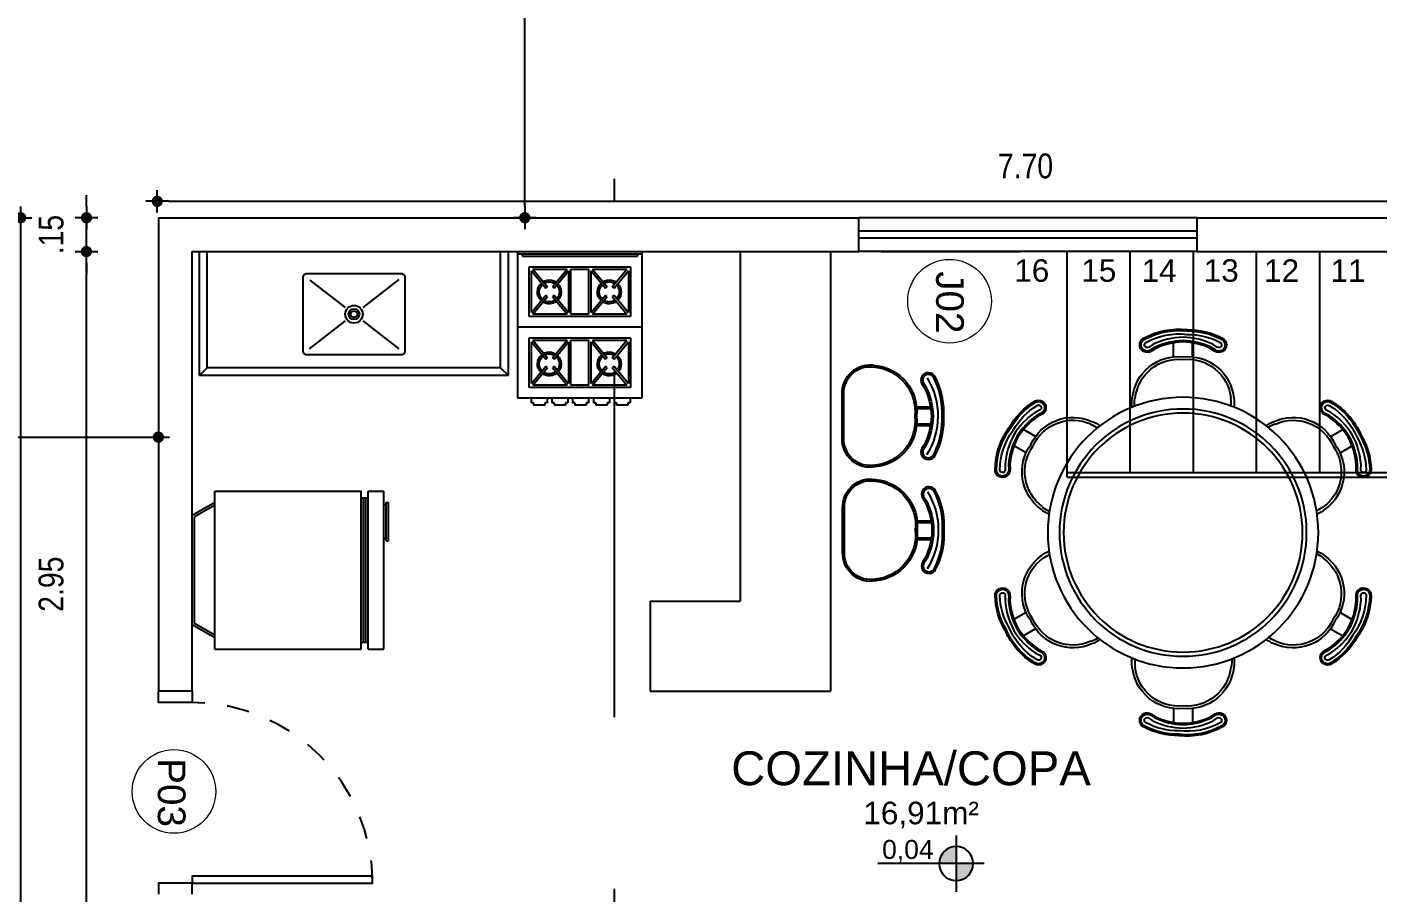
# Model space of a CAD drawing. Header units: millimetres. Extents: x 3212 to 6878, y 1640 to 3386.
# Drawn here: x 3229.87 to 3235.85, y 1665.03 to 1668.87 of the extents above; entities that cross this region are included whole.
import ezdxf
from ezdxf.enums import TextEntityAlignment as Align

# ---------------------------------------------------------------- set-up
doc = ezdxf.new("R2010")
doc.units = ezdxf.units.MM
doc.header["$LTSCALE"] = 0.8
doc.linetypes.add('DASHDOT2', pattern=[12.7, 6.35, -3.175, 0, -3.175])
doc.linetypes.add('HIDDEN2', pattern=[0.1875, 0.125, -0.0625])
for name, color, linetype in [('A-PEN-B', 5, 'Continuous'), ('A-PEN-R', 1, 'Continuous'), ('A-PEN-W', 7, 'Continuous'), ('A-PEN-Y', 2, 'Continuous'), ('COTA', 2, 'Continuous'), ('JANELAS_EXTERNO', 1, 'Continuous'), ('JANELAS_INTERNO', 2, 'Continuous'), ('MOVEIS', 7, 'Continuous'), ('NIVEIS', 1, 'Continuous'), ('PORTAS', 2, 'Continuous'), ('PROJEÇÃO', 1, 'HIDDEN2')]:
    doc.layers.add(name, color=color, linetype=linetype)
doc.layers.add('BLOCOS', color=4, linetype='Continuous', lineweight=9)
doc.layers.add('COTAS', color=53, linetype='Continuous', lineweight=9)
doc.styles.add('CARIMBO_DADOS', font='arial.ttf', dxfattribs={"height": 0.1})
doc.styles.add('F2', font='ARIALN.TTF')
doc.styles.add('REGUA80', font='arial.ttf', dxfattribs={"height": 1})
doc.styles.add('T20', font='PORT2', dxfattribs={"height": 0.2})
doc.styles.add('TEXT', font='arial.ttf')
doc.dimstyles.new('ARQUITETURA', dxfattribs={"dimtxt": 0.11, "dimasz": 0.05, "dimexe": 0.1, "dimexo": 0, "dimgap": 0.1, "dimtad": 1, "dimzin": 5, "dimdsep": 46, "dimtxsty": 'F2', "dimblk": 'COTA', "dimcen": 0, "dimse1": 1, "dimse2": 1, "dimadec": 0, "dimazin": 0, "dimtfac": 2, "dimtix": 1, "dimtmove": 2, "dimatfit": 3, "dimldrblk": 'COTA', "dimfxl": 0, "dimtolj": 1, "dimtzin": 5, "dimarcsym": 0})

# ---------------------------------------------------------------- blocks, each defined once
blk = doc.blocks.new('cotas')
at = {"layer": 'A-PEN-Y'}
h = blk.add_hatch(color=256, dxfattribs=at)
h.paths.add_polyline_path([(0.135, 0, 0.414214), (0, 0.135), (0, 0)])
h.paths.add_polyline_path([(0, 0), (-0.135, 0, 0.414214), (0, -0.135)])
at = {"layer": 'A-PEN-W'}
for p, q in [((0, 0.223), (0, -0.223)), ((-0.223, 0), (0.621, 0))]:
    blk.add_line(p, q, dxfattribs=at)
blk.add_circle((0, 0), 0.135, dxfattribs=at)
at = {"layer": 'A-PEN-W', "style": 'T20'}
blk.add_attdef('COTA', (0.167, 0.038), '', height=0.15, dxfattribs=at)
blk = doc.blocks.new('MESA2')
at = {"layer": 'MOVEIS'}
for p, q in [((-0.0418, 0.7797), (-0.0418, 0.8415)), ((0.0418, 0.7797), (0.0418, 0.8415)), ((-0.6543, 0.426), (-0.7079, 0.457)), ((0.6543, 0.426), (0.7079, 0.457)), ((-0.6961, 0.3536), (-0.7497, 0.3846)), ((0.6961, 0.3536), (0.7497, 0.3846)), ((-0.6961, -0.3536), (-0.7497, -0.3846)), ((0.6961, -0.3536), (0.7497, -0.3846)), ((-0.6543, -0.426), (-0.7079, -0.457)), ((0.6543, -0.426), (0.7079, -0.457)), ((-0.0418, -0.7797), (-0.0418, -0.8415)), ((0.0418, -0.7797), (0.0418, -0.8415))]:
    blk.add_line(p, q, dxfattribs=at)
for points in [[(0.1401, 0.8049, 1.05486), (0.175, 0.8616, 0.155268), (-0.0182, 0.9003, 0.126461), (-0.175, 0.8616, 1.05486), (-0.1401, 0.8049), (-0.123, 0.8157, -0.10861), (0, 0.8454, -0.10861), (0.123, 0.8157), (0.1426, 0.8034)], [(-0.6271, 0.5238, 1.05486), (-0.6586, 0.5823, 0.155268), (-0.7888, 0.4343, 0.126461), (-0.8336, 0.2792, 1.05486), (-0.7671, 0.2812), (-0.7679, 0.3013, -0.10861), (-0.7321, 0.4227, -0.10861), (-0.6449, 0.5144), (-0.6244, 0.5252)], [(0.7671, 0.2812, 1.05486), (0.8336, 0.2792, 0.155268), (0.7705, 0.4659, 0.126461), (0.6586, 0.5823, 1.05486), (0.6271, 0.5238), (0.6449, 0.5144, -0.10861), (0.7321, 0.4227, -0.10861), (0.7679, 0.3013), (0.767, 0.2782)], [(-0.7671, -0.2812, 1.05486), (-0.8336, -0.2792, 0.155268), (-0.7705, -0.4659, 0.126461), (-0.6586, -0.5823, 1.05486), (-0.6271, -0.5238), (-0.6449, -0.5144, -0.10861), (-0.7321, -0.4227, -0.10861), (-0.7679, -0.3013), (-0.767, -0.2782)], [(0.6271, -0.5238, 1.05486), (0.6586, -0.5823, 0.155268), (0.7888, -0.4343, 0.126461), (0.8336, -0.2792, 1.05486), (0.7671, -0.2812), (0.7679, -0.3013, -0.10861), (0.7321, -0.4227, -0.10861), (0.6449, -0.5144), (0.6244, -0.5252)], [(-0.1401, -0.8049, 1.05486), (-0.175, -0.8616, 0.155268), (0.0182, -0.9003, 0.126461), (0.175, -0.8616, 1.05486), (0.1401, -0.8049), (0.123, -0.8157, -0.10861), (0, -0.8454, -0.10861), (-0.123, -0.8157), (-0.1426, -0.8034)]]:
    blk.add_lwpolyline(points, format="xyb", dxfattribs=at)
for points in [[(0.1456, 0.8085, 1.00688), (0.1721, 0.8563, 0.155572), (-0.0179, 0.8943, 0.126733), (-0.1722, 0.8563, 1.05699), (-0.1434, 0.8099), (-0.1259, 0.8209, -0.108986), (0, 0.8514, -0.108986), (0.1259, 0.8209)], [(0.1534, 0.8216, 0.996324), (0.1648, 0.843, 0.156413), (-0.0172, 0.879, 0.127467), (-0.1649, 0.8429, 1.068465), (-0.1519, 0.8226), (-0.1334, 0.8342, -0.109896), (0, 0.8666, -0.109896), (0.1334, 0.8342)], [(-0.6273, 0.5304, 1.00688), (-0.6555, 0.5772, 0.155572), (-0.7835, 0.4316, 0.126733), (-0.8277, 0.2791, 1.05699), (-0.7731, 0.2808), (-0.7739, 0.3014, -0.108986), (-0.7373, 0.4257, -0.108986), (-0.6479, 0.5195)], [(-0.6349, 0.5436, 0.996324), (-0.6476, 0.5642, 0.156413), (-0.7699, 0.4247, 0.127467), (-0.8124, 0.2787, 1.068465), (-0.7883, 0.2798), (-0.7891, 0.3016, -0.109896), (-0.7505, 0.4333, -0.109896), (-0.6558, 0.5326)], [(0.773, 0.2781, 1.00688), (0.8277, 0.2791, 0.155572), (0.7655, 0.4627, 0.126733), (0.6555, 0.5773, 1.05699), (0.6297, 0.5291), (0.6479, 0.5195, -0.108986), (0.7373, 0.4257, -0.108986), (0.7739, 0.3014)], [(0.7882, 0.278, 0.996324), (0.8124, 0.2788, 0.156413), (0.7527, 0.4544, 0.127467), (0.6475, 0.5643, 1.068465), (0.6364, 0.5428), (0.6558, 0.5326, -0.109896), (0.7505, 0.4333, -0.109896), (0.7891, 0.3016)], [(-0.773, -0.2781, 1.00688), (-0.8277, -0.2791, 0.155572), (-0.7655, -0.4627, 0.126733), (-0.6555, -0.5773, 1.05699), (-0.6297, -0.5291), (-0.6479, -0.5195, -0.108986), (-0.7373, -0.4257, -0.108986), (-0.7739, -0.3014)], [(-0.7882, -0.278, 0.996324), (-0.8124, -0.2788, 0.156413), (-0.7527, -0.4544, 0.127467), (-0.6475, -0.5643, 1.068465), (-0.6364, -0.5428), (-0.6558, -0.5326, -0.109896), (-0.7505, -0.4333, -0.109896), (-0.7891, -0.3016)], [(0.6273, -0.5304, 1.00688), (0.6555, -0.5772, 0.155572), (0.7835, -0.4316, 0.126733), (0.8277, -0.2791, 1.05699), (0.7731, -0.2808), (0.7739, -0.3014, -0.108986), (0.7373, -0.4257, -0.108986), (0.6479, -0.5195)], [(0.6349, -0.5436, 0.996324), (0.6476, -0.5642, 0.156413), (0.7699, -0.4247, 0.127467), (0.8124, -0.2787, 1.068465), (0.7883, -0.2798), (0.7891, -0.3016, -0.109896), (0.7505, -0.4333, -0.109896), (0.6558, -0.5326)], [(-0.1456, -0.8085, 1.00688), (-0.1721, -0.8563, 0.155572), (0.0179, -0.8943, 0.126733), (0.1722, -0.8563, 1.05699), (0.1434, -0.8099), (0.1259, -0.8209, -0.108986), (0, -0.8514, -0.108986), (-0.1259, -0.8209)], [(-0.1534, -0.8216, 0.996324), (-0.1648, -0.843, 0.156413), (0.0172, -0.879, 0.127467), (0.1649, -0.8429, 1.068465), (0.1519, -0.8226), (0.1334, -0.8342, -0.109896), (0, -0.8666, -0.109896), (-0.1334, -0.8342)]]:
    blk.add_lwpolyline(points, format="xyb", close=True, dxfattribs=at)
for radius in [0.6, 0.5481, 0.5297]:
    blk.add_circle((0, 0), radius, dxfattribs=at)
for centre, radius, start, end in [((-0.0213, 0.576), 0.2047, 84.01851, 174.18906), ((0.0213, 0.576), 0.2047, 5.81094, 95.98149), ((-0.0197, 0.5751), 0.1939, 84.38193, 173.9852), ((0.019, 0.5747), 0.1944, 6.1053, 95.8465), ((-0.1025, 0.574), 0.1246, 169.51205, 188.36322), ((-0.1025, 0.574), 0.1101, 169.51205, 188.36322), ((0.1025, 0.574), 0.1134, 351.63678, 10.48795), ((0.1025, 0.574), 0.1246, 351.63678, 10.48795), ((-0.4881, 0.3065), 0.2047, 65.81094, 155.98149), ((-0.4882, 0.3039), 0.1944, 66.1053, 155.8465), ((-0.4459, 0.3758), 0.1134, 51.63678, 70.48795), ((-0.4459, 0.3758), 0.1246, 51.63678, 70.48795), ((0.4459, 0.3758), 0.1246, 109.51205, 128.36322), ((0.4459, 0.3758), 0.1101, 109.51205, 128.36322), ((0.4881, 0.3065), 0.2047, 24.01851, 114.18906), ((0.4882, 0.3047), 0.1939, 24.38193, 113.9852), ((-0.5095, 0.2695), 0.2047, 144.01851, 234.18906), ((-0.5079, 0.2705), 0.1939, 144.38193, 233.9852), ((0.5073, 0.2709), 0.1944, 306.1053, 35.8465), ((0.5095, 0.2695), 0.2047, 305.81094, 35.98149), ((-0.5484, 0.1982), 0.1246, 229.51205, 248.36322), ((-0.5484, 0.1982), 0.1101, 229.51205, 248.36322), ((0.5484, 0.1982), 0.1134, 291.63678, 310.48795), ((0.5484, 0.1982), 0.1246, 291.63678, 310.48795), ((-0.5095, -0.2695), 0.2047, 125.81094, 215.98149), ((-0.5073, -0.2709), 0.1944, 126.1053, 215.8465), ((-0.5484, -0.1982), 0.1246, 111.63678, 130.48795), ((-0.5484, -0.1982), 0.1134, 111.63678, 130.48795), ((0.5484, -0.1982), 0.1101, 49.51205, 68.36322), ((0.5484, -0.1982), 0.1246, 49.51205, 68.36322), ((0.5079, -0.2705), 0.1939, 324.38193, 53.9852), ((0.5095, -0.2695), 0.2047, 324.01851, 54.18906), ((-0.4881, -0.3065), 0.2047, 204.01851, 294.18906), ((-0.4882, -0.3047), 0.1939, 204.38193, 293.9852), ((0.4881, -0.3065), 0.2047, 245.81094, 335.98149), ((0.4882, -0.3039), 0.1944, 246.1053, 335.8465), ((-0.4459, -0.3758), 0.1101, 289.51205, 308.36322), ((-0.4459, -0.3758), 0.1246, 289.51205, 308.36322), ((0.4459, -0.3758), 0.1246, 231.63678, 250.48795), ((0.4459, -0.3758), 0.1134, 231.63678, 250.48795), ((-0.1025, -0.574), 0.1246, 171.63678, 190.48795), ((-0.0213, -0.576), 0.2047, 185.81094, 275.98149), ((-0.1025, -0.574), 0.1134, 171.63678, 190.48795), ((-0.019, -0.5747), 0.1944, 186.1053, 275.8465), ((0.0213, -0.576), 0.2047, 264.01851, 354.18906), ((0.0197, -0.5751), 0.1939, 264.38193, 353.9852), ((0.1025, -0.574), 0.1101, 349.51205, 8.36322), ((0.1025, -0.574), 0.1246, 349.51205, 8.36322)]:
    blk.add_arc(centre, radius, start, end, dxfattribs=at)
blk = doc.blocks.new('CADEIRA1')
at = {"layer": 'MOVEIS'}
for p, q in [((-0.0418, 0.1206), (-0.0418, 0.0587)), ((-0.0343, 0.1206), (-0.0343, 0.0587)), ((0.0338, 0.1206), (0.0338, 0.0587)), ((0.0418, 0.1206), (0.0418, 0.0587))]:
    blk.add_line(p, q, dxfattribs=at)
for points in [[(-0.225, 0.3036, 0.415086), (0, 0.1207, 0.415086), (0.225, 0.3036, 0.481436), (0.0974, 0.4507), (-0.0974, 0.4507, 0.481436)], [(-0.2173, 0.3047, 0.416783), (0, 0.1285, 0.416783), (0.2173, 0.3047, 0.482687), (0.0976, 0.4429), (-0.0976, 0.4429, 0.482687)], [(0, 0.0076), (-0.0183, 0.0076, -0.126472), (-0.1714, 0.0454, -1.005346), (-0.1465, 0.0903), (-0.1267, 0.0779, 0.10909), (0, 0.0472, 0.10909), (0.1267, 0.0779), (0.1465, 0.0903, -1.005346), (0.1714, 0.0454, -0.126472), (0.0183, 0.0076)]]:
    blk.add_lwpolyline(points, format="xyb", close=True, dxfattribs=at)
blk.add_lwpolyline([(0.0176, 0), (-0.0182, 0, -0.126461), (-0.175, 0.0387, -1.008866), (-0.1426, 0.0969), (-0.123, 0.0846, 0.10861), (0, 0.0549, 0.10861), (0.123, 0.0846), (0.1426, 0.0969, -1.008866), (0.175, 0.0387, -0.126461), (0.0182, 0), (-0.0176, 0)], format="xyb", dxfattribs=at)
blk.add_arc((-0.0005, 0.349), 0.3226, 238.46014, 302.25897, dxfattribs=at)
blk = doc.blocks.new('GELADEIR')
at = {"layer": 'MOVEIS'}
for p, q in [((-0.3, -0.1), (-0.2423, 0)), ((0.2423, 0), (-0.2423, 0)), ((0.3, -0.1), (0.2423, 0)), ((-0.2885, -0.1), (-0.2365, -0.01)), ((0.2365, -0.01), (-0.2365, -0.01)), ((0.2885, -0.1), (0.2365, -0.01)), ((-0.35, -0.1), (-0.35, -0.75)), ((0.35, -0.1), (-0.35, -0.1)), ((0.35, -0.1), (0.35, -0.75)), ((0.35, -0.75), (-0.35, -0.75)), ((-0.32, -0.75), (-0.32, -0.78)), ((0.32, -0.76), (-0.32, -0.76)), ((0.32, -0.77), (-0.32, -0.77)), ((0.32, -0.75), (0.32, -0.78)), ((0.35, -0.78), (-0.35, -0.78)), ((-0.35, -0.78), (-0.35, -0.85)), ((0.35, -0.78), (0.35, -0.85)), ((0.35, -0.85), (-0.35, -0.85)), ((-0.3, -0.86), (-0.3, -0.87)), ((-0.13, -0.86), (-0.3, -0.86)), ((-0.13, -0.87), (-0.3, -0.87)), ((-0.29, -0.85), (-0.29, -0.86)), ((-0.14, -0.85), (-0.14, -0.86)), ((-0.13, -0.86), (-0.13, -0.87))]:
    blk.add_line(p, q, dxfattribs=at)
blk = doc.blocks.new('FOGAO4')
at = {"layer": 'MOVEIS'}
for p, q in [((0, 0), (0, -0.65)), ((0.55, 0), (0, 0)), ((0.55, -0.65), (0.55, 0)), ((0.55, -0.01), (0, -0.01)), ((0.02, -0.01), (0.02, -0.02)), ((0.53, -0.02), (0.02, -0.02)), ((0.53, -0.02), (0.53, -0.01)), ((0.05, -0.0675), (0.05, -0.2875)), ((0.5, -0.0675), (0.05, -0.0675)), ((0.06, -0.0854), (0.06, -0.2696)), ((0.1235, -0.1623), (0.06, -0.0854)), ((0.1312, -0.156), (0.0665, -0.0775)), ((0.2185, -0.0775), (0.0665, -0.0775)), ((0.2185, -0.0775), (0.1538, -0.156)), ((0.225, -0.0854), (0.1615, -0.1623)), ((0.225, -0.2696), (0.225, -0.0854)), ((0.235, -0.2775), (0.235, -0.0775)), ((0.315, -0.0775), (0.235, -0.0775)), ((0.315, -0.2775), (0.315, -0.0775)), ((0.325, -0.0854), (0.325, -0.2696)), ((0.3885, -0.1623), (0.325, -0.0854)), ((0.3962, -0.156), (0.3315, -0.0775)), ((0.4835, -0.0775), (0.3315, -0.0775)), ((0.4835, -0.0775), (0.4188, -0.156)), ((0.49, -0.0854), (0.4265, -0.1623)), ((0.49, -0.2696), (0.49, -0.0854)), ((0.5, -0.2875), (0.5, -0.0675)), ((0.1235, -0.1927), (0.06, -0.2696)), ((0.1312, -0.199), (0.0665, -0.2775)), ((0.2185, -0.2775), (0.1538, -0.199)), ((0.225, -0.2696), (0.1615, -0.1927)), ((0.3885, -0.1927), (0.325, -0.2696)), ((0.3962, -0.199), (0.3315, -0.2775)), ((0.4835, -0.2775), (0.4188, -0.199)), ((0.49, -0.2696), (0.4265, -0.1927)), ((0.05, -0.2875), (0.5, -0.2875)), ((0.0665, -0.2775), (0.2185, -0.2775)), ((0.235, -0.2775), (0.315, -0.2775)), ((0.3315, -0.2775), (0.4835, -0.2775)), ((0, -0.335), (0.55, -0.335)), ((0.5, -0.3825), (0.05, -0.3825)), ((0.05, -0.3825), (0.05, -0.6025)), ((0.1235, -0.4773), (0.06, -0.4004)), ((0.06, -0.4004), (0.06, -0.5846)), ((0.1312, -0.471), (0.0665, -0.3925)), ((0.2185, -0.3925), (0.0665, -0.3925)), ((0.2185, -0.3925), (0.1538, -0.471)), ((0.225, -0.4004), (0.1615, -0.4773)), ((0.225, -0.5846), (0.225, -0.4004)), ((0.315, -0.3925), (0.235, -0.3925)), ((0.235, -0.5925), (0.235, -0.3925)), ((0.315, -0.5925), (0.315, -0.3925)), ((0.3885, -0.4773), (0.325, -0.4004)), ((0.325, -0.4004), (0.325, -0.5846)), ((0.3962, -0.471), (0.3315, -0.3925)), ((0.4835, -0.3925), (0.3315, -0.3925)), ((0.4835, -0.3925), (0.4188, -0.471)), ((0.49, -0.4004), (0.4265, -0.4773)), ((0.49, -0.5846), (0.49, -0.4004)), ((0.5, -0.6025), (0.5, -0.3825)), ((0.1235, -0.5077), (0.06, -0.5846)), ((0.1312, -0.514), (0.0665, -0.5925)), ((0.2185, -0.5925), (0.1538, -0.514)), ((0.225, -0.5846), (0.1615, -0.5077)), ((0.3885, -0.5077), (0.325, -0.5846)), ((0.3962, -0.514), (0.3315, -0.5925)), ((0.4835, -0.5925), (0.4188, -0.514)), ((0.49, -0.5846), (0.4265, -0.5077)), ((0.0665, -0.5925), (0.2185, -0.5925)), ((0.235, -0.5925), (0.315, -0.5925)), ((0.3315, -0.5925), (0.4835, -0.5925)), ((0, -0.65), (0.55, -0.65)), ((0.05, -0.6025), (0.5, -0.6025)), ((0.0526, -0.651), (0.0526, -0.671)), ((0.1226, -0.651), (0.1226, -0.671)), ((0.1441, -0.651), (0.1441, -0.671)), ((0.2141, -0.651), (0.2141, -0.671)), ((0.2375, -0.651), (0.2375, -0.671)), ((0.3075, -0.651), (0.3075, -0.671)), ((0.3289, -0.651), (0.3289, -0.671)), ((0.3989, -0.651), (0.3989, -0.671)), ((0.4204, -0.651), (0.4204, -0.671)), ((0.4904, -0.651), (0.4904, -0.671)), ((0.0526, -0.671), (0.0626, -0.671)), ((0.0626, -0.671), (0.0626, -0.681)), ((0.0626, -0.681), (0.1126, -0.681)), ((0.1126, -0.671), (0.1126, -0.681)), ((0.1126, -0.671), (0.1226, -0.671)), ((0.1441, -0.671), (0.1541, -0.671)), ((0.1541, -0.671), (0.1541, -0.681)), ((0.1541, -0.681), (0.2041, -0.681)), ((0.2041, -0.671), (0.2141, -0.671)), ((0.2041, -0.671), (0.2041, -0.681)), ((0.2375, -0.671), (0.2475, -0.671)), ((0.2475, -0.671), (0.2475, -0.681)), ((0.2475, -0.681), (0.2975, -0.681)), ((0.2975, -0.671), (0.3075, -0.671)), ((0.2975, -0.671), (0.2975, -0.681)), ((0.3289, -0.671), (0.3389, -0.671)), ((0.3389, -0.671), (0.3389, -0.681)), ((0.3389, -0.681), (0.3889, -0.681)), ((0.3889, -0.671), (0.3989, -0.671)), ((0.3889, -0.671), (0.3889, -0.681)), ((0.4204, -0.671), (0.4304, -0.671)), ((0.4304, -0.671), (0.4304, -0.681)), ((0.4304, -0.681), (0.4804, -0.681)), ((0.4804, -0.671), (0.4904, -0.671)), ((0.4804, -0.671), (0.4804, -0.681))]:
    blk.add_line(p, q, dxfattribs=at)
for centre in [(0.0959, -0.169), (0.0959, -0.1816), (0.0996, -0.1574), (0.1067, -0.1476), (0.1275, -0.133), (0.1401, -0.1299), (0.1517, -0.1299), (0.1649, -0.1336), (0.185, -0.151), (0.1911, -0.1625), (0.1935, -0.1751), (0.3618, -0.169), (0.3618, -0.1816), (0.3656, -0.1574), (0.3727, -0.1476), (0.3935, -0.133), (0.406, -0.1299), (0.4176, -0.1299), (0.4309, -0.1336), (0.4509, -0.151), (0.4571, -0.1625), (0.4595, -0.1751), (0.0976, -0.1931), (0.102, -0.204), (0.1197, -0.221), (0.1302, -0.2261), (0.1431, -0.2275), (0.1554, -0.2268), (0.1663, -0.2231), (0.1819, -0.2105), (0.1894, -0.1996), (0.1932, -0.188), (0.3635, -0.1931), (0.3679, -0.204), (0.3856, -0.221), (0.3962, -0.2261), (0.4091, -0.2275), (0.4214, -0.2268), (0.4322, -0.2231), (0.4479, -0.2105), (0.4554, -0.1996), (0.4591, -0.188), (0.0996, -0.4768), (0.1067, -0.467), (0.1275, -0.4524), (0.1401, -0.4493), (0.1517, -0.4493), (0.1649, -0.453), (0.185, -0.4704), (0.3656, -0.4768), (0.3727, -0.467), (0.3935, -0.4524), (0.406, -0.4493), (0.4176, -0.4493), (0.4309, -0.453), (0.4509, -0.4704), (0.0959, -0.4884), (0.0959, -0.501), (0.0976, -0.5125), (0.102, -0.5234), (0.1197, -0.5404), (0.1819, -0.5299), (0.1894, -0.519), (0.1911, -0.4819), (0.1932, -0.5074), (0.1935, -0.4945), (0.3618, -0.4884), (0.3618, -0.501), (0.3635, -0.5125), (0.3679, -0.5234), (0.3856, -0.5404), (0.4479, -0.5299), (0.4554, -0.519), (0.4571, -0.4819), (0.4591, -0.5074), (0.4595, -0.4945), (0.1302, -0.5455), (0.1431, -0.5469), (0.1554, -0.5462), (0.1663, -0.5425), (0.3962, -0.5455), (0.4091, -0.5469), (0.4214, -0.5462), (0.4322, -0.5425)]:
    blk.add_circle(centre, 0.00272, dxfattribs=at)
for centre, radius, start, end in [((0.1447, -0.179), 0.0526, 135.76349, 222.10912), ((0.1447, -0.179), 0.0445, 136.90402, 220.5735), ((0.1447, -0.179), 0.0526, 58.84562, 124.84584), ((0.1447, -0.179), 0.0445, 60.38124, 123.99307), ((0.1425, -0.1775), 0.0243, 117.65303, 141.39223), ((0.1425, -0.1775), 0.0243, 38.60777, 62.34697), ((0.1447, -0.179), 0.0445, 315.05219, 47.44862), ((0.1447, -0.179), 0.0526, 314.19942, 47.91492), ((0.4106, -0.179), 0.0526, 135.76349, 222.10912), ((0.4106, -0.179), 0.0445, 136.90402, 220.5735), ((0.4106, -0.179), 0.0526, 58.84562, 124.84584), ((0.4106, -0.179), 0.0445, 60.38124, 123.99307), ((0.4075, -0.1775), 0.0243, 117.65303, 141.39223), ((0.4075, -0.1775), 0.0243, 38.60777, 62.34697), ((0.4106, -0.179), 0.0445, 315.05219, 47.44862), ((0.4106, -0.179), 0.0526, 314.19942, 47.91492), ((0.1447, -0.179), 0.0526, 233.03982, 303.28177), ((0.1447, -0.179), 0.0445, 233.50612, 302.14124), ((0.1425, -0.1775), 0.0243, 218.60777, 242.34697), ((0.1425, -0.1775), 0.0243, 297.65303, 321.39223), ((0.4106, -0.179), 0.0526, 233.03982, 303.28177), ((0.4106, -0.179), 0.0445, 233.50612, 302.14124), ((0.4075, -0.1775), 0.0243, 218.60777, 242.34697), ((0.4075, -0.1775), 0.0243, 297.65303, 321.39223), ((0.1447, -0.4984), 0.0526, 135.76349, 222.10912), ((0.1447, -0.4984), 0.0445, 136.90402, 220.5735), ((0.1447, -0.4984), 0.0526, 58.84562, 124.84584), ((0.1447, -0.4984), 0.0445, 60.38124, 123.99307), ((0.1425, -0.4925), 0.0243, 117.65303, 141.39223), ((0.1425, -0.4925), 0.0243, 38.60777, 62.34697), ((0.1447, -0.4984), 0.0445, 315.05219, 47.44862), ((0.1447, -0.4984), 0.0526, 314.19942, 47.91492), ((0.4106, -0.4984), 0.0526, 135.76349, 222.10912), ((0.4106, -0.4984), 0.0445, 136.90402, 220.5735), ((0.4106, -0.4984), 0.0526, 58.84562, 124.84584), ((0.4106, -0.4984), 0.0445, 60.38124, 123.99307), ((0.4075, -0.4925), 0.0243, 117.65303, 141.39223), ((0.4075, -0.4925), 0.0243, 38.60777, 62.34697), ((0.4106, -0.4984), 0.0445, 315.05219, 47.44862), ((0.4106, -0.4984), 0.0526, 314.19942, 47.91492), ((0.1447, -0.4984), 0.0445, 233.50612, 302.14124), ((0.1425, -0.4925), 0.0243, 218.60777, 242.34697), ((0.1425, -0.4925), 0.0243, 297.65303, 321.39223), ((0.4106, -0.4984), 0.0445, 233.50612, 302.14124), ((0.4075, -0.4925), 0.0243, 218.60777, 242.34697), ((0.4075, -0.4925), 0.0243, 297.65303, 321.39223), ((0.1447, -0.4984), 0.0526, 233.03982, 303.28177), ((0.4106, -0.4984), 0.0526, 233.03982, 303.28177)]:
    blk.add_arc(centre, radius, start, end, dxfattribs=at)
blk = doc.blocks.new('COTA')
at = {"layer": 'COTA'}
for p, q in [((-1, 0), (1, 0)), ((0, 1), (0, -1))]:
    blk.add_line(p, q, dxfattribs=at)
at = {"layer": 'COTA', "const_width": 0.5}
blk.add_lwpolyline([(-0.25, 0, 1), (0.25, 0, 1)], format="xyb", close=True, dxfattribs=at)
blk = doc.blocks.new('*D74')
at = {"layer": 'COTAS', "color": 0, "lineweight": -2, "transparency": 16777216}
blk.add_line((3232.0747, 1668.0706), (3232.0747, 1681.9706), dxfattribs=at)
at = {"layer": 'Defpoints', "color": 0, "transparency": 16777216}
for p in [(3231.4012, 1682.0206), (3232.0747, 1682.0206), (3230.4012, 1668.0206)]:
    blk.add_point(p, dxfattribs=at)
at = {"layer": 'COTAS', "color": 0, "lineweight": -2, "transparency": 16777216, "xscale": 0.05, "yscale": 0.05, "zscale": 0.05}
for p, rotation in [((3232.0747, 1682.0206), 90), ((3232.0747, 1668.0206), 270)]:
    blk.add_blockref('COTA', p, dxfattribs=dict(at, rotation=rotation))
at = {"layer": 'COTAS', "color": 0, "transparency": 16777216, "insert": (3231.9186, 1675.0206), "char_height": 0.11, "attachment_point": 5, "rotation": 90, "style": 'F2'}
blk.add_mtext('\\A1;14.00', dxfattribs=at)
blk = doc.blocks.new('*D76')
at = {"layer": 'COTAS', "color": 0, "lineweight": -2, "transparency": 16777216}
blk.add_line((3230.4947, 1668.0934), (3238.0947, 1668.0934), dxfattribs=at)
at = {"layer": 'Defpoints', "color": 0, "transparency": 16777216}
for p in [(3230.4447, 1668.0934), (3238.1447, 1668.0934), (3238.1447, 1668.0934)]:
    blk.add_point(p, dxfattribs=at)
at = {"layer": 'COTAS', "color": 0, "lineweight": -2, "transparency": 16777216, "xscale": 0.05, "yscale": 0.05, "zscale": 0.05, "rotation": 180}
blk.add_blockref('COTA', (3230.4447, 1668.0934), dxfattribs=at)
at = {"layer": 'COTAS', "color": 0, "lineweight": -2, "transparency": 16777216, "xscale": 0.05, "yscale": 0.05, "zscale": 0.05}
blk.add_blockref('COTA', (3238.1447, 1668.0934), dxfattribs=at)
at = {"layer": 'COTAS', "color": 0, "transparency": 16777216, "insert": (3234.2947, 1668.2496), "char_height": 0.11, "attachment_point": 5, "style": 'F2'}
blk.add_mtext('\\A1;7.70', dxfattribs=at)
blk = doc.blocks.new('*D104')
at = {"layer": 'COTAS', "color": 0, "lineweight": -2, "transparency": 16777216}
blk.add_line((3227.4996, 1667.0478), (3230.3996, 1667.0478), dxfattribs=at)
at = {"layer": 'Defpoints', "color": 0, "transparency": 16777216}
for p in [(3227.4496, 1667.1963), (3230.4496, 1667.1963), (3230.4496, 1667.0478)]:
    blk.add_point(p, dxfattribs=at)
at = {"layer": 'COTAS', "color": 0, "lineweight": -2, "transparency": 16777216, "xscale": 0.05, "yscale": 0.05, "zscale": 0.05, "rotation": 180}
blk.add_blockref('COTA', (3227.4496, 1667.0478), dxfattribs=at)
at = {"layer": 'COTAS', "color": 0, "lineweight": -2, "transparency": 16777216, "xscale": 0.05, "yscale": 0.05, "zscale": 0.05}
blk.add_blockref('COTA', (3230.4496, 1667.0478), dxfattribs=at)
at = {"layer": 'COTAS', "color": 0, "transparency": 16777216, "insert": (3228.9496, 1667.204), "char_height": 0.11, "attachment_point": 5, "style": 'F2'}
blk.add_mtext('\\A1;3.00', dxfattribs=at)
blk = doc.blocks.new('*D111')
at = {"layer": 'COTAS', "color": 0, "lineweight": -2, "transparency": 16777216}
blk.add_line((3230.1305, 1664.9706), (3230.1305, 1667.8206), dxfattribs=at)
at = {"layer": 'Defpoints', "color": 0, "transparency": 16777216}
for p in [(3230.1305, 1667.8706), (3230.5889, 1667.8706), (3230.5889, 1664.9206)]:
    blk.add_point(p, dxfattribs=at)
at = {"layer": 'COTAS', "color": 0, "lineweight": -2, "transparency": 16777216, "xscale": 0.05, "yscale": 0.05, "zscale": 0.05}
for p, rotation in [((3230.1305, 1667.8706), 90), ((3230.1305, 1664.9206), 270)]:
    blk.add_blockref('COTA', p, dxfattribs=dict(at, rotation=rotation))
at = {"layer": 'COTAS', "color": 0, "transparency": 16777216, "insert": (3229.9743, 1666.3956), "char_height": 0.11, "attachment_point": 5, "rotation": 90, "style": 'F2'}
blk.add_mtext('\\A1;2.95', dxfattribs=at)
blk = doc.blocks.new('*D112')
at = {"layer": 'COTAS', "color": 0, "lineweight": -2, "transparency": 16777216}
for p, q in [((3230.1305, 1668.0706), (3230.1305, 1668.1206)), ((3230.1305, 1667.8706), (3230.1305, 1668.0206)), ((3230.1305, 1667.8206), (3230.1305, 1667.7706))]:
    blk.add_line(p, q, dxfattribs=at)
at = {"layer": 'Defpoints', "color": 0, "transparency": 16777216}
for p in [(3230.1305, 1668.0206), (3230.5889, 1668.0206), (3230.5889, 1667.8706)]:
    blk.add_point(p, dxfattribs=at)
at = {"layer": 'COTAS', "color": 0, "lineweight": -2, "transparency": 16777216, "xscale": 0.05, "yscale": 0.05, "zscale": 0.05}
for p, rotation in [((3230.1305, 1668.0206), 270), ((3230.1305, 1667.8706), 90)]:
    blk.add_blockref('COTA', p, dxfattribs=dict(at, rotation=rotation))
at = {"layer": 'COTAS', "color": 0, "transparency": 16777216, "insert": (3229.9743, 1667.9456), "char_height": 0.11, "attachment_point": 5, "rotation": 90, "style": 'F2'}
blk.add_mtext('\\A1;.15', dxfattribs=at)
blk = doc.blocks.new('*D300')
at = {"layer": 'COTAS', "color": 0, "lineweight": -2, "transparency": 16777216}
blk.add_line((3229.839, 1652.2207), (3229.839, 1667.9706), dxfattribs=at)
at = {"layer": 'Defpoints', "color": 0, "transparency": 16777216}
for p in [(3229.839, 1668.0206), (3230.496, 1668.0206), (3234.4485, 1652.1707)]:
    blk.add_point(p, dxfattribs=at)
at = {"layer": 'COTAS', "color": 0, "lineweight": -2, "transparency": 16777216, "xscale": 0.05, "yscale": 0.05, "zscale": 0.05}
for p, rotation in [((3229.839, 1668.0206), 90), ((3229.839, 1652.1707), 270)]:
    blk.add_blockref('COTA', p, dxfattribs=dict(at, rotation=rotation))
at = {"layer": 'COTAS', "color": 0, "transparency": 16777216, "insert": (3229.6828, 1660.0956), "char_height": 0.11, "attachment_point": 5, "rotation": 90, "style": 'F2'}
blk.add_mtext('\\A1;15.85', dxfattribs=at)

msp = doc.modelspace()

# ---------------------------------------------------------------- linework, layer by layer
for p, q in [((3230.6316, 1667.3206), (3230.6316, 1667.8706)), ((3230.6666, 1667.3556), (3230.6666, 1667.8706)), ((3231.9666, 1667.3556), (3231.9666, 1667.8706)), ((3232.0016, 1667.3206), (3232.0016, 1667.8706)), ((3233.0298, 1667.8706), (3233.0298, 1666.3206)), ((3233.4298, 1667.8706), (3233.4298, 1665.9206)), ((3231.1211, 1667.7442), (3231.2785, 1667.6226)), ((3231.516, 1667.7465), (3231.3557, 1667.6226)), ((3231.2785, 1667.563), (3231.1182, 1667.4391)), ((3231.3557, 1667.563), (3231.516, 1667.4391)), ((3230.6666, 1667.3556), (3230.6316, 1667.3206)), ((3231.9666, 1667.3556), (3230.6666, 1667.3556)), ((3231.9666, 1667.3556), (3232.0016, 1667.3206)), ((3232.0016, 1667.3206), (3230.6316, 1667.3206)), ((3234.4796, 1666.8906), (3237.0196, 1666.8906)), ((3234.4796, 1666.8706), (3234.4796, 1666.8906)), ((3234.4796, 1666.8706), (3236.9996, 1666.8706)), ((3232.6298, 1666.3206), (3232.6298, 1665.9206)), ((3232.6298, 1666.3206), (3233.0298, 1666.3206)), ((3232.6298, 1665.9206), (3233.4298, 1665.9206))]:
    msp.add_line(p, q)
msp.add_lwpolyline([(3231.3665, 1667.7736), (3231.525, 1667.7736, -0.414214), (3231.5431, 1667.7555), (3231.5431, 1667.4301, -0.414214), (3231.525, 1667.412), (3231.1092, 1667.412, -0.414214), (3231.0911, 1667.4301), (3231.0911, 1667.7555, -0.414214), (3231.1092, 1667.7736), (3231.3665, 1667.7736)], format="xyb")
for radius in [0.0391, 0.024, 0.0147]:
    msp.add_circle((3231.3171, 1667.5928), radius)
at = {"layer": 'A-PEN-B'}
for p, q in [((3230.4496, 1668.0206), (3230.4496, 1665.9206)), ((3230.4496, 1668.0206), (3233.5559, 1668.0206)), ((3233.5559, 1667.8706), (3233.5559, 1668.0206)), ((3235.0559, 1668.0206), (3237.1496, 1668.0206)), ((3235.0559, 1667.8706), (3235.0559, 1668.0206)), ((3230.5996, 1667.8706), (3233.5559, 1667.8706)), ((3230.5996, 1665.9206), (3230.5996, 1667.8706)), ((3233.6544, 1667.8706), (3234.2728, 1667.8706)), ((3235.0559, 1667.8706), (3237.1496, 1667.8706)), ((3230.5996, 1665.9206), (3230.4496, 1665.9206))]:
    msp.add_line(p, q, dxfattribs=at)
at = {"layer": 'A-PEN-R', "linetype": 'DASHDOT2', "ltscale": 0.3}
msp.add_line((3232.4712, 1683.0706), (3232.4712, 1650.771), dxfattribs=at)
at = {"layer": 'BLOCOS'}
for centre in [(3233.9581, 1667.6504), (3230.5186, 1665.4767)]:
    msp.add_circle(centre, 0.1854, dxfattribs=at)
at = {"layer": 'JANELAS_EXTERNO'}
for p, q in [((3235.0559, 1668.0206), (3233.5559, 1668.0206)), ((3235.0559, 1667.8706), (3233.5559, 1667.8706))]:
    msp.add_line(p, q, dxfattribs=at)
at = {"layer": 'JANELAS_INTERNO'}
for p, q in [((3235.0559, 1667.9606), (3233.5559, 1667.9606)), ((3235.0559, 1667.9306), (3233.5559, 1667.9306))]:
    msp.add_line(p, q, dxfattribs=at)
at = {"layer": 'PORTAS'}
for p, q in [((3234.4796, 1666.8906), (3234.4796, 1667.8706)), ((3234.7596, 1666.8906), (3234.7596, 1667.8706)), ((3235.0396, 1666.8906), (3235.0396, 1667.8706)), ((3235.3196, 1666.8906), (3235.3196, 1667.8706)), ((3235.5996, 1666.8906), (3235.5996, 1667.8706))]:
    msp.add_line(p, q, dxfattribs=at)
for points in [[(3230.5996, 1665.9206), (3230.5996, 1665.8706), (3230.4496, 1665.8706), (3230.4496, 1665.9206)], [(3230.5996, 1665.0206), (3230.5996, 1665.0706), (3230.4496, 1665.0706), (3230.4496, 1665.0206)]]:
    msp.add_lwpolyline(points, dxfattribs=at)
msp.add_lwpolyline([(3230.5996, 1665.0706), (3231.3996, 1665.0706), (3231.3996, 1665.1006), (3230.5996, 1665.1006)], close=True, dxfattribs=at)
at = {"layer": 'PROJEÇÃO'}
msp.add_arc((3230.5996, 1665.0706), 0.8, 360, 90, dxfattribs=at)

# ---------------------------------------------------------------- block references
at = {"xscale": -1}
for name, p in [('FOGAO4', (3232.5938, 1667.8706)), ('MESA2', (3234.9935, 1666.6243))]:
    msp.add_blockref(name, p, dxfattribs=at)
for name, p, rotation in [('CADEIRA1', (3233.9324, 1667.1409), 90), ('CADEIRA1', (3233.9346, 1666.6353), 90.00000000000007), ('GELADEIR', (3230.5996, 1666.458), 90)]:
    msp.add_blockref(name, p, dxfattribs=dict(at, rotation=rotation))
ref = msp.add_blockref('cotas', (3233.9873, 1665.1568), dxfattribs=dict(xscale=-0.5599999999976717, yscale=0.5599999999994907, zscale=0.5599999999994907))
ref.add_attrib('COTA', '0,04', (3233.659, 1665.1775), dxfattribs={"layer": 'NIVEIS', "color": 1, "height": 0.084, "style": 'TEXT'})

# ---------------------------------------------------------------- texts
at = {"color": 230, "char_height": 0.1, "attachment_point": 5, "style": 'CARIMBO_DADOS'}
for s, insert in [('16', (3234.3227, 1667.7859)), ('15', (3234.6199, 1667.7859)), ('14', (3234.8873, 1667.7859)), ('13', (3235.163, 1667.7859)), ('12', (3235.4304, 1667.7859)), ('11', (3235.725, 1667.7859)), ('16,91m²', (3233.8319, 1665.3719))]:
    msp.add_mtext(s, dxfattribs=dict(at, insert=insert))
at = {"color": 230, "insert": (3233.7871, 1665.5784), "char_height": 0.15, "attachment_point": 5, "style": 'CARIMBO_DADOS'}
msp.add_mtext_dynamic_manual_height_columns('COZINHA/COPA', width=0.849209, gutter_width=0.5, heights=[0], dxfattribs=at)
at = {"layer": 'BLOCOS', "style": 'REGUA80'}
for s, p in [('J02', (3233.8985, 1667.6454)), ('P03', (3230.4473, 1665.4717))]:
    msp.add_text(s, height=0.12256, rotation=270, dxfattribs=at).set_placement(p, align=Align.CENTER)

# ---------------------------------------------------------------- dimensions: what is measured, and where the dimension line sits
at = {"layer": 'COTAS'}
for base, p1, p2, picture, middle in [((3232.0747, 1682.0206), (3230.4012, 1668.0206), (3231.4012, 1682.0206), '*D74', (3231.9186, 1675.0206)), ((3229.839, 1668.0206), (3234.4485, 1652.1707), (3230.496, 1668.0206), '*D300', (3229.6828, 1660.0956)), ((3230.1305, 1668.0206), (3230.5889, 1667.8706), (3230.5889, 1668.0206), '*D112', (3229.9743, 1667.9456)), ((3230.1305, 1667.8706), (3230.5889, 1664.9206), (3230.5889, 1667.8706), '*D111', (3229.9743, 1666.3956))]:
    dim = msp.add_linear_dim(base=base, p1=p1, p2=p2, angle=90, dimstyle='ARQUITETURA', dxfattribs=at)
    dim.commit()
    dim.dimension.update_dxf_attribs({"geometry": picture, "text_midpoint": middle})
for base, p1, p2, picture, middle in [((3238.1447, 1668.0934), (3230.4447, 1668.0934), (3238.1447, 1668.0934), '*D76', (3234.2947, 1668.2496)), ((3230.4496, 1667.0478), (3227.4496, 1667.1963), (3230.4496, 1667.1963), '*D104', (3228.9496, 1667.204))]:
    dim = msp.add_linear_dim(base=base, p1=p1, p2=p2, dimstyle='ARQUITETURA', dxfattribs=at)
    dim.commit()
    dim.dimension.update_dxf_attribs({"geometry": picture, "text_midpoint": middle})

doc.saveas('drawing.dxf')
